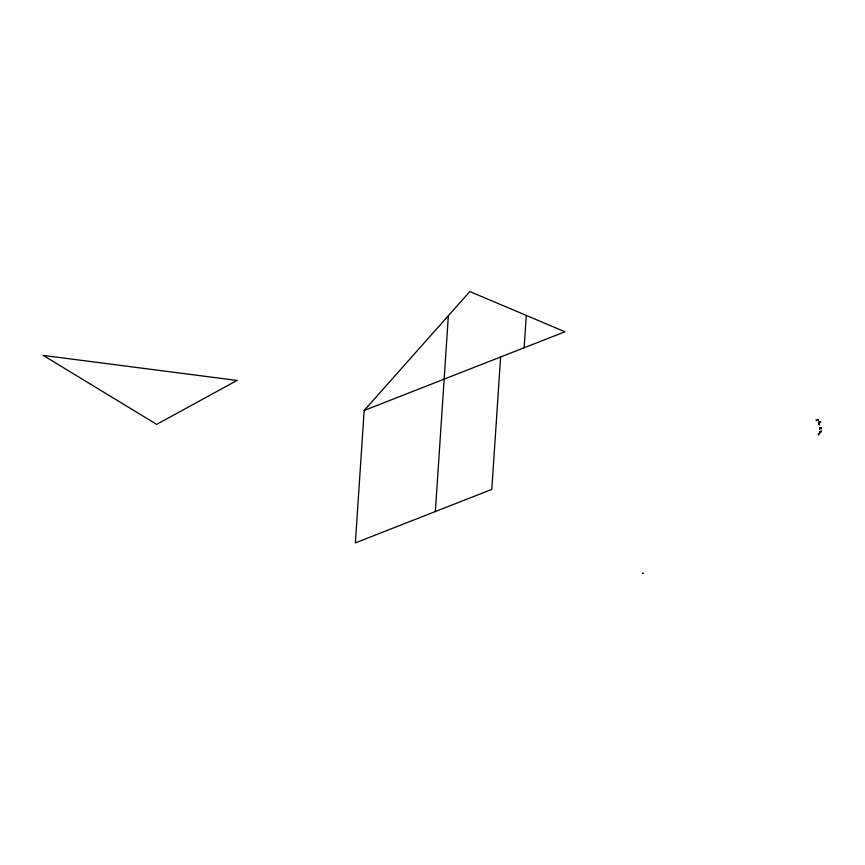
<?xml version="1.0" encoding="UTF-8"?>
<svg xmlns="http://www.w3.org/2000/svg" width="865" height="865" viewBox="0 0 865 865"><rect width="100%" height="100%" fill="white"/><g stroke="black" fill="none" stroke-linecap="round" stroke-linejoin="round"><path stroke-width="1.3" d="M364.165 410.486L564.932 331.782L469.836 291.537L364.165 410.486L355.374 542.885L491.817 489.395L500.608 356.996M435.355 511.529L448.362 315.714M524.136 347.773L526.288 315.433M642.381 573.463L643.582 572.987M818.268 433.96L818.82 434.879L818.268 433.96M818.939 423.839L819.49 424.758L818.939 423.839M819.49 431.711L819.804 433.127L819.49 431.711M819.696 428.618L819.652 429.408L819.89 427.407L819.696 428.618M821.134 431.073L821.08 431.851L821.134 431.073M821.339 427.97L821.285 428.759L821.339 427.97M236.999 380.438L156.684 424.38L43.25 355.429L236.999 380.438M816.182 420.098L816.755 420.628L816.182 420.098M817.825 419.449L818.398 419.979L817.825 419.449M818.441 422.174L819.014 422.704L818.441 422.174M820.085 421.536L820.658 422.066L820.085 421.536"/></g></svg>
